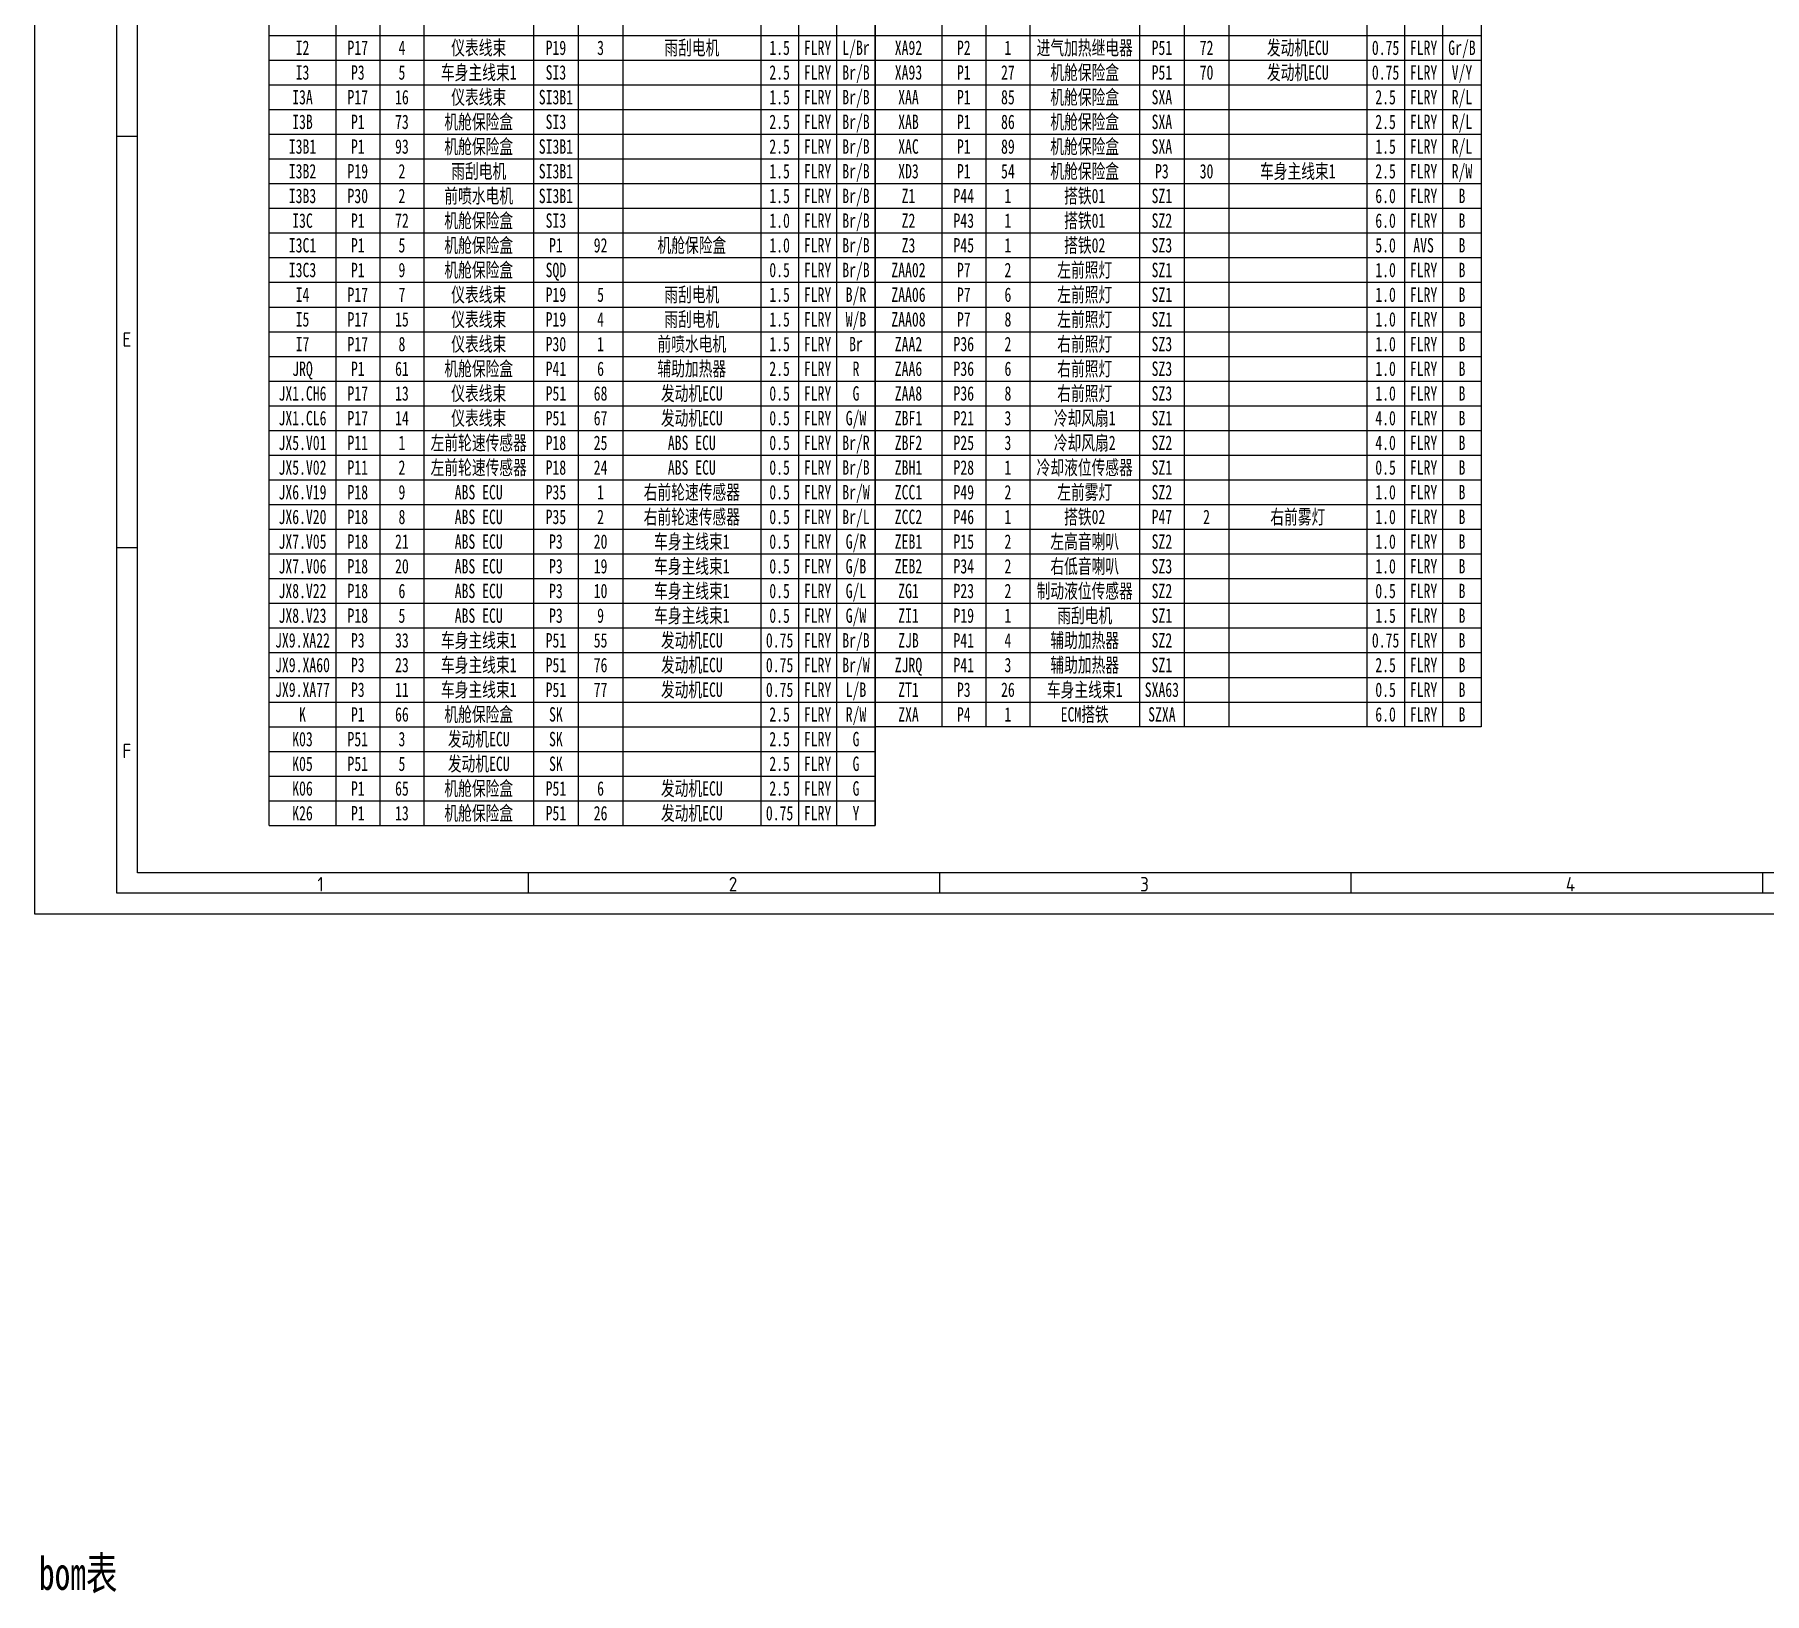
# Model space of a CAD drawing. Header units: millimetres. Extents: x -2653 to 6698, y -4403 to -42.
# Drawn here: x 1068.9 to 1489.4, y -1096.4 to -717.6 of the extents above; entities that cross this region are included whole.
import ezdxf
from ezdxf.enums import TextEntityAlignment as Align

# ---------------------------------------------------------------- set-up
doc = ezdxf.new("R2010")
doc.units = ezdxf.units.MM
doc.header["$MEASUREMENT"] = 0
for name, color, linetype in [('4', 4, 'Continuous'), ('文字', 3, 'Continuous'), ('轮廓线', 7, 'Continuous')]:
    doc.layers.add(name, color=color, linetype=linetype)
doc.styles.add('GBHZ', font='gbenor.shx', dxfattribs={"bigfont": 'gbcbig.shx'})
doc.styles.add('灯泡', font='', dxfattribs={"width": 0.7})
doc.styles.add('辽宁天海', font='', dxfattribs={"width": 0.7})
doc.styles.get('灯泡').set_extended_font_data('NSimSun')
doc.styles.get('辽宁天海').set_extended_font_data('NSimSun')

# ---------------------------------------------------------------- blocks, each defined once
blk = doc.blocks.new('A1')
at = {"color": 0}
for p, q in [((1286.85, 692.76), (1291.85, 692.76)), ((1286.85, 592.76), (1291.85, 592.76)), ((1386.85, 513.76), (1386.85, 508.76)), ((1486.85, 513.76), (1486.85, 508.76)), ((1486.85, 513.76), (1486.85, 508.76)), ((1586.85, 513.76), (1586.85, 508.76)), ((1686.85, 513.76), (1686.85, 508.76))]:
    blk.add_line(p, q, dxfattribs=at)
for points in [[(1266.85, 503.76), (2107.85, 503.76), (2107.85, 1097.76), (1266.85, 1097.76)], [(2102.85, 508.76), (1286.85, 508.76), (1286.85, 1092.76), (2102.85, 1092.76)]]:
    blk.add_lwpolyline(points, close=True, dxfattribs=at)
at = {"layer": '4', "color": 0}
blk.add_lwpolyline([(2097.85, 513.76), (1291.85, 513.76), (1291.85, 1087.76), (2097.85, 1087.76)], close=True, dxfattribs=at)
at = {"color": 0, "style": 'GBHZ'}
for s, p in [('E', (1288.21, 641.58)), ('F', (1288.21, 541.58)), ('1', (1335.61, 509.21)), ('2', (1435.61, 509.21)), ('3', (1535.61, 509.21)), ('4', (1639.08, 509.21))]:
    blk.add_text(s, height=3.5, dxfattribs=at).set_placement(p)
at = {"style": '灯泡', "flags": 12}
blk.add_attdef('线束型号', text='', height=4, dxfattribs=at).set_placement((2065.35, 548.76), align=Align.MIDDLE_CENTER)
at = {"style": '灯泡', "width": 0.9, "flags": 12}
for tag, height, p in [('线束名称', 5, (2000.35, 543.76)), ('适用车型', 3, (2075.35, 541.26)), ('方案号', 3, (2075.35, 536.26)), ('图纸日期', 3, (2075.35, 531.26)), ('公司名', 5, (1995.35, 523.76)), ('通知书', 3, (2075.35, 526.26)), ('识别号', 3, (2075.35, 521.26)), ('图幅', 3, (2056.6, 516.26)), ('质量', 3, (2089.1, 516.26))]:
    blk.add_attdef(tag, text='', height=height, dxfattribs=at).set_placement(p, align=Align.MIDDLE_CENTER)

msp = doc.modelspace()

# ---------------------------------------------------------------- linework, layer by layer
at = {"layer": '轮廓线', "color": 7, "lineweight": 25}
for p, q in [((1125.96, -909.8), (1125.96, -363.8)), ((1142.1, -363.8), (1142.1, -909.8)), ((1152.85, -363.8), (1152.85, -909.8)), ((1163.55, -363.8), (1163.55, -909.8)), ((1190.19, -363.8), (1190.19, -909.8)), ((1201.07, -363.8), (1201.07, -909.8)), ((1211.92, -363.8), (1211.92, -909.8)), ((1245.42, -363.8), (1245.42, -909.8)), ((1254.59, -363.8), (1254.59, -909.8)), ((1263.88, -363.8), (1263.88, -909.8)), ((1273.27, -363.8), (1273.27, -909.8)), ((1273.27, -909.8), (1273.27, -363.8)), ((1289.41, -363.8), (1289.41, -885.8)), ((1300.16, -363.8), (1300.16, -885.8)), ((1310.86, -363.8), (1310.86, -885.8)), ((1337.5, -363.8), (1337.5, -885.8)), ((1348.38, -363.8), (1348.38, -885.8)), ((1359.22, -363.8), (1359.22, -885.8)), ((1392.73, -363.8), (1392.73, -885.8)), ((1401.9, -363.8), (1401.9, -885.8)), ((1411.19, -363.8), (1411.19, -885.8)), ((1420.58, -363.8), (1420.58, -885.8)), ((1125.96, -717.8), (1273.27, -717.8)), ((1273.27, -717.8), (1420.58, -717.8)), ((1125.96, -723.8), (1273.27, -723.8)), ((1273.27, -723.8), (1420.58, -723.8)), ((1125.96, -729.8), (1273.27, -729.8)), ((1273.27, -729.8), (1420.58, -729.8)), ((1125.96, -735.8), (1273.27, -735.8)), ((1273.27, -735.8), (1420.58, -735.8)), ((1125.96, -741.8), (1273.27, -741.8)), ((1273.27, -741.8), (1420.58, -741.8)), ((1125.96, -747.8), (1273.27, -747.8)), ((1273.27, -747.8), (1420.58, -747.8)), ((1125.96, -753.8), (1273.27, -753.8)), ((1273.27, -753.8), (1420.58, -753.8)), ((1125.96, -759.8), (1273.27, -759.8)), ((1273.27, -759.8), (1420.58, -759.8)), ((1125.96, -765.8), (1273.27, -765.8)), ((1273.27, -765.8), (1420.58, -765.8)), ((1125.96, -771.8), (1273.27, -771.8)), ((1273.27, -771.8), (1420.58, -771.8)), ((1125.96, -777.8), (1273.27, -777.8)), ((1273.27, -777.8), (1420.58, -777.8)), ((1125.96, -783.8), (1273.27, -783.8)), ((1273.27, -783.8), (1420.58, -783.8)), ((1125.96, -789.8), (1273.27, -789.8)), ((1273.27, -789.8), (1420.58, -789.8)), ((1125.96, -795.8), (1273.27, -795.8)), ((1273.27, -795.8), (1420.58, -795.8)), ((1125.96, -801.8), (1273.27, -801.8)), ((1273.27, -801.8), (1420.58, -801.8)), ((1125.96, -807.8), (1273.27, -807.8)), ((1273.27, -807.8), (1420.58, -807.8)), ((1125.96, -813.8), (1273.27, -813.8)), ((1273.27, -813.8), (1420.58, -813.8)), ((1125.96, -819.8), (1273.27, -819.8)), ((1273.27, -819.8), (1420.58, -819.8)), ((1125.96, -825.8), (1273.27, -825.8)), ((1273.27, -825.8), (1420.58, -825.8)), ((1125.96, -831.8), (1273.27, -831.8)), ((1273.27, -831.8), (1420.58, -831.8)), ((1125.96, -837.8), (1273.27, -837.8)), ((1273.27, -837.8), (1420.58, -837.8)), ((1125.96, -843.8), (1273.27, -843.8)), ((1273.27, -843.8), (1420.58, -843.8)), ((1125.96, -849.8), (1273.27, -849.8)), ((1273.27, -849.8), (1420.58, -849.8)), ((1125.96, -855.8), (1273.27, -855.8)), ((1273.27, -855.8), (1420.58, -855.8)), ((1125.96, -861.8), (1273.27, -861.8)), ((1273.27, -861.8), (1420.58, -861.8)), ((1125.96, -867.8), (1273.27, -867.8)), ((1273.27, -867.8), (1420.58, -867.8)), ((1125.96, -873.8), (1273.27, -873.8)), ((1273.27, -873.8), (1420.58, -873.8)), ((1125.96, -879.8), (1273.27, -879.8)), ((1273.27, -879.8), (1420.58, -879.8)), ((1125.96, -885.8), (1273.27, -885.8)), ((1420.58, -885.8), (1273.27, -885.8)), ((1125.96, -891.8), (1273.27, -891.8)), ((1125.96, -897.8), (1273.27, -897.8)), ((1125.96, -903.8), (1273.27, -903.8)), ((1125.96, -909.8), (1273.27, -909.8))]:
    msp.add_line(p, q, dxfattribs=at)

# ---------------------------------------------------------------- block references
msp.add_blockref('A1', (-197.94, -1435.03))

# ---------------------------------------------------------------- texts
at = {"layer": '文字', "lineweight": 25, "style": '灯泡', "width": 0.7}
for s, p in [('I2', (1134.03, -720.8)), ('P17', (1147.47, -720.8)), ('仪表线束', (1176.87, -720.8)), ('P19', (1195.63, -720.8)), ('雨刮电机', (1228.67, -720.8)), ('FLRY', (1259.24, -720.8)), ('L/Br', (1268.58, -720.8)), ('XA92', (1281.34, -720.8)), ('P2', (1294.78, -720.8)), ('进气加热继电器', (1324.18, -720.8)), ('P51', (1342.94, -720.8)), ('发动机ECU', (1375.98, -720.8)), ('FLRY', (1406.55, -720.8)), ('Gr/B', (1415.89, -720.8)), ('4', (1158.2, -720.8)), ('3', (1206.49, -720.8)), ('1.5', (1250.01, -720.8)), ('1', (1305.51, -720.8)), ('72', (1353.8, -720.8)), ('0.75', (1397.32, -720.8)), ('I3', (1134.03, -726.8)), ('P3', (1147.47, -726.8)), ('5', (1158.2, -726.8)), ('车身主线束1', (1176.87, -726.8)), ('SI3', (1195.63, -726.8)), ('2.5', (1250.01, -726.8)), ('FLRY', (1259.24, -726.8)), ('Br/B', (1268.58, -726.8)), ('XA93', (1281.34, -726.8)), ('P1', (1294.78, -726.8)), ('27', (1305.51, -726.8)), ('机舱保险盒', (1324.18, -726.8)), ('P51', (1342.94, -726.8)), ('70', (1353.8, -726.8)), ('发动机ECU', (1375.98, -726.8)), ('0.75', (1397.32, -726.8)), ('FLRY', (1406.55, -726.8)), ('V/Y', (1415.89, -726.8)), ('I3A', (1134.03, -732.8)), ('P17', (1147.47, -732.8)), ('16', (1158.2, -732.8)), ('仪表线束', (1176.87, -732.8)), ('SI3B1', (1195.63, -732.8)), ('1.5', (1250.01, -732.8)), ('FLRY', (1259.24, -732.8)), ('Br/B', (1268.58, -732.8)), ('XAA', (1281.34, -732.8)), ('P1', (1294.78, -732.8)), ('85', (1305.51, -732.8)), ('机舱保险盒', (1324.18, -732.8)), ('SXA', (1342.94, -732.8)), ('2.5', (1397.32, -732.8)), ('FLRY', (1406.55, -732.8)), ('R/L', (1415.89, -732.8)), ('I3B', (1134.03, -738.8)), ('P1', (1147.47, -738.8)), ('73', (1158.2, -738.8)), ('机舱保险盒', (1176.87, -738.8)), ('SI3', (1195.63, -738.8)), ('2.5', (1250.01, -738.8)), ('FLRY', (1259.24, -738.8)), ('Br/B', (1268.58, -738.8)), ('XAB', (1281.34, -738.8)), ('P1', (1294.78, -738.8)), ('86', (1305.51, -738.8)), ('机舱保险盒', (1324.18, -738.8)), ('SXA', (1342.94, -738.8)), ('2.5', (1397.32, -738.8)), ('FLRY', (1406.55, -738.8)), ('R/L', (1415.89, -738.8)), ('I3B1', (1134.03, -744.8)), ('P1', (1147.47, -744.8)), ('93', (1158.2, -744.8)), ('机舱保险盒', (1176.87, -744.8)), ('SI3B1', (1195.63, -744.8)), ('2.5', (1250.01, -744.8)), ('FLRY', (1259.24, -744.8)), ('Br/B', (1268.58, -744.8)), ('XAC', (1281.34, -744.8)), ('P1', (1294.78, -744.8)), ('89', (1305.51, -744.8)), ('机舱保险盒', (1324.18, -744.8)), ('SXA', (1342.94, -744.8)), ('1.5', (1397.32, -744.8)), ('FLRY', (1406.55, -744.8)), ('R/L', (1415.89, -744.8)), ('I3B2', (1134.03, -750.8)), ('P19', (1147.47, -750.8)), ('2', (1158.2, -750.8)), ('雨刮电机', (1176.87, -750.8)), ('SI3B1', (1195.63, -750.8)), ('1.5', (1250.01, -750.8)), ('FLRY', (1259.24, -750.8)), ('Br/B', (1268.58, -750.8)), ('XD3', (1281.34, -750.8)), ('P1', (1294.78, -750.8)), ('54', (1305.51, -750.8)), ('机舱保险盒', (1324.18, -750.8)), ('P3', (1342.94, -750.8)), ('30', (1353.8, -750.8)), ('车身主线束1', (1375.98, -750.8)), ('2.5', (1397.32, -750.8)), ('FLRY', (1406.55, -750.8)), ('R/W', (1415.89, -750.8)), ('I3B3', (1134.03, -756.8)), ('P30', (1147.47, -756.8)), ('2', (1158.2, -756.8)), ('前喷水电机', (1176.87, -756.8)), ('SI3B1', (1195.63, -756.8)), ('1.5', (1250.01, -756.8)), ('FLRY', (1259.24, -756.8)), ('Br/B', (1268.58, -756.8)), ('Z1', (1281.34, -756.8)), ('P44', (1294.78, -756.8)), ('1', (1305.51, -756.8)), ('搭铁01', (1324.18, -756.8)), ('SZ1', (1342.94, -756.8)), ('6.0', (1397.32, -756.8)), ('FLRY', (1406.55, -756.8)), ('B', (1415.89, -756.8)), ('I3C', (1134.03, -762.8)), ('P1', (1147.47, -762.8)), ('72', (1158.2, -762.8)), ('机舱保险盒', (1176.87, -762.8)), ('SI3', (1195.63, -762.8)), ('1.0', (1250.01, -762.8)), ('FLRY', (1259.24, -762.8)), ('Br/B', (1268.58, -762.8)), ('Z2', (1281.34, -762.8)), ('P43', (1294.78, -762.8)), ('搭铁01', (1324.18, -762.8)), ('SZ2', (1342.94, -762.8)), ('6.0', (1397.32, -762.8)), ('FLRY', (1406.55, -762.8)), ('B', (1415.89, -762.8)), ('1', (1305.51, -762.8)), ('I3C1', (1134.03, -768.8)), ('P1', (1147.47, -768.8)), ('5', (1158.2, -768.8)), ('机舱保险盒', (1176.87, -768.8)), ('P1', (1195.63, -768.8)), ('92', (1206.49, -768.8)), ('机舱保险盒', (1228.67, -768.8)), ('1.0', (1250.01, -768.8)), ('FLRY', (1259.24, -768.8)), ('Br/B', (1268.58, -768.8)), ('Z3', (1281.34, -768.8)), ('P45', (1294.78, -768.8)), ('1', (1305.51, -768.8)), ('搭铁02', (1324.18, -768.8)), ('SZ3', (1342.94, -768.8)), ('5.0', (1397.32, -768.8)), ('AVS', (1406.55, -768.8)), ('B', (1415.89, -768.8)), ('I3C3', (1134.03, -774.8)), ('P1', (1147.47, -774.8)), ('9', (1158.2, -774.8)), ('机舱保险盒', (1176.87, -774.8)), ('SQD', (1195.63, -774.8)), ('0.5', (1250.01, -774.8)), ('FLRY', (1259.24, -774.8)), ('Br/B', (1268.58, -774.8)), ('ZAA02', (1281.34, -774.8)), ('P7', (1294.78, -774.8)), ('2', (1305.51, -774.8)), ('左前照灯', (1324.18, -774.8)), ('SZ1', (1342.94, -774.8)), ('1.0', (1397.32, -774.8)), ('FLRY', (1406.55, -774.8)), ('B', (1415.89, -774.8)), ('I4', (1134.03, -780.8)), ('P17', (1147.47, -780.8)), ('7', (1158.2, -780.8)), ('仪表线束', (1176.87, -780.8)), ('P19', (1195.63, -780.8)), ('5', (1206.49, -780.8)), ('雨刮电机', (1228.67, -780.8)), ('1.5', (1250.01, -780.8)), ('FLRY', (1259.24, -780.8)), ('B/R', (1268.58, -780.8)), ('ZAA06', (1281.34, -780.8)), ('P7', (1294.78, -780.8)), ('6', (1305.51, -780.8)), ('左前照灯', (1324.18, -780.8)), ('SZ1', (1342.94, -780.8)), ('1.0', (1397.32, -780.8)), ('FLRY', (1406.55, -780.8)), ('B', (1415.89, -780.8)), ('I5', (1134.03, -786.8)), ('P17', (1147.47, -786.8)), ('15', (1158.2, -786.8)), ('仪表线束', (1176.87, -786.8)), ('P19', (1195.63, -786.8)), ('4', (1206.49, -786.8)), ('雨刮电机', (1228.67, -786.8)), ('1.5', (1250.01, -786.8)), ('FLRY', (1259.24, -786.8)), ('W/B', (1268.58, -786.8)), ('ZAA08', (1281.34, -786.8)), ('P7', (1294.78, -786.8)), ('8', (1305.51, -786.8)), ('左前照灯', (1324.18, -786.8)), ('SZ1', (1342.94, -786.8)), ('1.0', (1397.32, -786.8)), ('FLRY', (1406.55, -786.8)), ('B', (1415.89, -786.8)), ('仪表线束', (1176.87, -792.8)), ('前喷水电机', (1228.67, -792.8)), ('右前照灯', (1324.18, -792.8)), ('I7', (1134.03, -792.8)), ('P17', (1147.47, -792.8)), ('8', (1158.2, -792.8)), ('P30', (1195.63, -792.8)), ('1', (1206.49, -792.8)), ('1.5', (1250.01, -792.8)), ('FLRY', (1259.24, -792.8)), ('Br', (1268.58, -792.8)), ('ZAA2', (1281.34, -792.8)), ('P36', (1294.78, -792.8)), ('2', (1305.51, -792.8)), ('SZ3', (1342.94, -792.8)), ('1.0', (1397.32, -792.8)), ('FLRY', (1406.55, -792.8)), ('B', (1415.89, -792.8)), ('JRQ', (1134.03, -798.8)), ('P1', (1147.47, -798.8)), ('61', (1158.2, -798.8)), ('机舱保险盒', (1176.87, -798.8)), ('P41', (1195.63, -798.8)), ('6', (1206.49, -798.8)), ('辅助加热器', (1228.67, -798.8)), ('2.5', (1250.01, -798.8)), ('FLRY', (1259.24, -798.8)), ('R', (1268.58, -798.8)), ('ZAA6', (1281.34, -798.8)), ('P36', (1294.78, -798.8)), ('6', (1305.51, -798.8)), ('右前照灯', (1324.18, -798.8)), ('SZ3', (1342.94, -798.8)), ('1.0', (1397.32, -798.8)), ('FLRY', (1406.55, -798.8)), ('B', (1415.89, -798.8)), ('JX1.CH6', (1134.03, -804.8)), ('P17', (1147.47, -804.8)), ('13', (1158.2, -804.8)), ('仪表线束', (1176.87, -804.8)), ('P51', (1195.63, -804.8)), ('68', (1206.49, -804.8)), ('发动机ECU', (1228.67, -804.8)), ('0.5', (1250.01, -804.8)), ('FLRY', (1259.24, -804.8)), ('G', (1268.58, -804.8)), ('ZAA8', (1281.34, -804.8)), ('P36', (1294.78, -804.8)), ('8', (1305.51, -804.8)), ('右前照灯', (1324.18, -804.8)), ('SZ3', (1342.94, -804.8)), ('1.0', (1397.32, -804.8)), ('FLRY', (1406.55, -804.8)), ('B', (1415.89, -804.8)), ('JX1.CL6', (1134.03, -810.8)), ('P17', (1147.47, -810.8)), ('14', (1158.2, -810.8)), ('仪表线束', (1176.87, -810.8)), ('P51', (1195.63, -810.8)), ('67', (1206.49, -810.8)), ('发动机ECU', (1228.67, -810.8)), ('0.5', (1250.01, -810.8)), ('FLRY', (1259.24, -810.8)), ('G/W', (1268.58, -810.8)), ('ZBF1', (1281.34, -810.8)), ('P21', (1294.78, -810.8)), ('3', (1305.51, -810.8)), ('冷却风扇1', (1324.18, -810.8)), ('SZ1', (1342.94, -810.8)), ('4.0', (1397.32, -810.8)), ('FLRY', (1406.55, -810.8)), ('B', (1415.89, -810.8)), ('JX5.V01', (1134.03, -816.8)), ('P11', (1147.47, -816.8)), ('1', (1158.2, -816.8)), ('左前轮速传感器', (1176.87, -816.8)), ('P18', (1195.63, -816.8)), ('25', (1206.49, -816.8)), ('ABS ECU', (1228.67, -816.8)), ('0.5', (1250.01, -816.8)), ('FLRY', (1259.24, -816.8)), ('Br/R', (1268.58, -816.8)), ('ZBF2', (1281.34, -816.8)), ('P25', (1294.78, -816.8)), ('3', (1305.51, -816.8)), ('冷却风扇2', (1324.18, -816.8)), ('SZ2', (1342.94, -816.8)), ('4.0', (1397.32, -816.8)), ('FLRY', (1406.55, -816.8)), ('B', (1415.89, -816.8)), ('JX5.V02', (1134.03, -822.8)), ('P11', (1147.47, -822.8)), ('2', (1158.2, -822.8)), ('左前轮速传感器', (1176.87, -822.8)), ('P18', (1195.63, -822.8)), ('24', (1206.49, -822.8)), ('ABS ECU', (1228.67, -822.8)), ('0.5', (1250.01, -822.8)), ('FLRY', (1259.24, -822.8)), ('Br/B', (1268.58, -822.8)), ('ZBH1', (1281.34, -822.8)), ('P28', (1294.78, -822.8)), ('1', (1305.51, -822.8)), ('冷却液位传感器', (1324.18, -822.8)), ('SZ1', (1342.94, -822.8)), ('0.5', (1397.32, -822.8)), ('FLRY', (1406.55, -822.8)), ('B', (1415.89, -822.8)), ('JX6.V19', (1134.03, -828.8)), ('P18', (1147.47, -828.8)), ('9', (1158.2, -828.8)), ('ABS ECU', (1176.87, -828.8)), ('P35', (1195.63, -828.8)), ('1', (1206.49, -828.8)), ('右前轮速传感器', (1228.67, -828.8)), ('0.5', (1250.01, -828.8)), ('FLRY', (1259.24, -828.8)), ('Br/W', (1268.58, -828.8)), ('ZCC1', (1281.34, -828.8)), ('P49', (1294.78, -828.8)), ('2', (1305.51, -828.8)), ('左前雾灯', (1324.18, -828.8)), ('SZ2', (1342.94, -828.8)), ('1.0', (1397.32, -828.8)), ('FLRY', (1406.55, -828.8)), ('B', (1415.89, -828.8)), ('右前轮速传感器', (1228.67, -834.8)), ('搭铁02', (1324.18, -834.8)), ('右前雾灯', (1375.98, -834.8)), ('JX6.V20', (1134.03, -834.8)), ('P18', (1147.47, -834.8)), ('8', (1158.2, -834.8)), ('ABS ECU', (1176.87, -834.8)), ('P35', (1195.63, -834.8)), ('2', (1206.49, -834.8)), ('0.5', (1250.01, -834.8)), ('FLRY', (1259.24, -834.8)), ('Br/L', (1268.58, -834.8)), ('ZCC2', (1281.34, -834.8)), ('P46', (1294.78, -834.8)), ('1', (1305.51, -834.8)), ('P47', (1342.94, -834.8)), ('2', (1353.8, -834.8)), ('1.0', (1397.32, -834.8)), ('FLRY', (1406.55, -834.8)), ('B', (1415.89, -834.8)), ('JX7.V05', (1134.03, -840.8)), ('P18', (1147.47, -840.8)), ('21', (1158.2, -840.8)), ('ABS ECU', (1176.87, -840.8)), ('P3', (1195.63, -840.8)), ('20', (1206.49, -840.8)), ('车身主线束1', (1228.67, -840.8)), ('0.5', (1250.01, -840.8)), ('FLRY', (1259.24, -840.8)), ('G/R', (1268.58, -840.8)), ('ZEB1', (1281.34, -840.8)), ('P15', (1294.78, -840.8)), ('2', (1305.51, -840.8)), ('左高音喇叭', (1324.18, -840.8)), ('SZ2', (1342.94, -840.8)), ('1.0', (1397.32, -840.8)), ('FLRY', (1406.55, -840.8)), ('B', (1415.89, -840.8)), ('JX7.V06', (1134.03, -846.8)), ('P18', (1147.47, -846.8)), ('20', (1158.2, -846.8)), ('ABS ECU', (1176.87, -846.8)), ('P3', (1195.63, -846.8)), ('19', (1206.49, -846.8)), ('车身主线束1', (1228.67, -846.8)), ('0.5', (1250.01, -846.8)), ('FLRY', (1259.24, -846.8)), ('G/B', (1268.58, -846.8)), ('ZEB2', (1281.34, -846.8)), ('P34', (1294.78, -846.8)), ('2', (1305.51, -846.8)), ('右低音喇叭', (1324.18, -846.8)), ('SZ3', (1342.94, -846.8)), ('1.0', (1397.32, -846.8)), ('FLRY', (1406.55, -846.8)), ('B', (1415.89, -846.8)), ('JX8.V22', (1134.03, -852.8)), ('P18', (1147.47, -852.8)), ('6', (1158.2, -852.8)), ('ABS ECU', (1176.87, -852.8)), ('P3', (1195.63, -852.8)), ('10', (1206.49, -852.8)), ('车身主线束1', (1228.67, -852.8)), ('0.5', (1250.01, -852.8)), ('FLRY', (1259.24, -852.8)), ('G/L', (1268.58, -852.8)), ('ZG1', (1281.34, -852.8)), ('P23', (1294.78, -852.8)), ('2', (1305.51, -852.8)), ('制动液位传感器', (1324.18, -852.8)), ('SZ2', (1342.94, -852.8)), ('0.5', (1397.32, -852.8)), ('FLRY', (1406.55, -852.8)), ('B', (1415.89, -852.8)), ('JX8.V23', (1134.03, -858.8)), ('P18', (1147.47, -858.8)), ('5', (1158.2, -858.8)), ('ABS ECU', (1176.87, -858.8)), ('P3', (1195.63, -858.8)), ('9', (1206.49, -858.8)), ('车身主线束1', (1228.67, -858.8)), ('0.5', (1250.01, -858.8)), ('FLRY', (1259.24, -858.8)), ('G/W', (1268.58, -858.8)), ('ZI1', (1281.34, -858.8)), ('P19', (1294.78, -858.8)), ('1', (1305.51, -858.8)), ('雨刮电机', (1324.18, -858.8)), ('SZ1', (1342.94, -858.8)), ('1.5', (1397.32, -858.8)), ('FLRY', (1406.55, -858.8)), ('B', (1415.89, -858.8)), ('JX9.XA22', (1134.03, -864.8)), ('P3', (1147.47, -864.8)), ('33', (1158.2, -864.8)), ('车身主线束1', (1176.87, -864.8)), ('P51', (1195.63, -864.8)), ('55', (1206.49, -864.8)), ('发动机ECU', (1228.67, -864.8)), ('0.75', (1250.01, -864.8)), ('FLRY', (1259.24, -864.8)), ('Br/B', (1268.58, -864.8)), ('ZJB', (1281.34, -864.8)), ('P41', (1294.78, -864.8)), ('4', (1305.51, -864.8)), ('辅助加热器', (1324.18, -864.8)), ('SZ2', (1342.94, -864.8)), ('0.75', (1397.32, -864.8)), ('FLRY', (1406.55, -864.8)), ('B', (1415.89, -864.8)), ('JX9.XA60', (1134.03, -870.8)), ('P3', (1147.47, -870.8)), ('23', (1158.2, -870.8)), ('车身主线束1', (1176.87, -870.8)), ('P51', (1195.63, -870.8)), ('76', (1206.49, -870.8)), ('发动机ECU', (1228.67, -870.8)), ('0.75', (1250.01, -870.8)), ('FLRY', (1259.24, -870.8)), ('Br/W', (1268.58, -870.8)), ('ZJRQ', (1281.34, -870.8)), ('P41', (1294.78, -870.8)), ('3', (1305.51, -870.8)), ('辅助加热器', (1324.18, -870.8)), ('SZ1', (1342.94, -870.8)), ('2.5', (1397.32, -870.8)), ('FLRY', (1406.55, -870.8)), ('B', (1415.89, -870.8)), ('车身主线束1', (1176.87, -876.8)), ('发动机ECU', (1228.67, -876.8)), ('车身主线束1', (1324.18, -876.8)), ('JX9.XA77', (1134.03, -876.8)), ('P3', (1147.47, -876.8)), ('11', (1158.2, -876.8)), ('P51', (1195.63, -876.8)), ('77', (1206.49, -876.8)), ('0.75', (1250.01, -876.8)), ('FLRY', (1259.24, -876.8)), ('L/B', (1268.58, -876.8)), ('ZT1', (1281.34, -876.8)), ('P3', (1294.78, -876.8)), ('26', (1305.51, -876.8)), ('SXA63', (1342.94, -876.8)), ('0.5', (1397.32, -876.8)), ('FLRY', (1406.55, -876.8)), ('B', (1415.89, -876.8)), ('K', (1134.03, -882.8)), ('P1', (1147.47, -882.8)), ('66', (1158.2, -882.8)), ('机舱保险盒', (1176.87, -882.8)), ('SK', (1195.63, -882.8)), ('2.5', (1250.01, -882.8)), ('FLRY', (1259.24, -882.8)), ('R/W', (1268.58, -882.8)), ('ZXA', (1281.34, -882.8)), ('P4', (1294.78, -882.8)), ('1', (1305.51, -882.8)), ('ECM搭铁', (1324.18, -882.8)), ('SZXA', (1342.94, -882.8)), ('6.0', (1397.32, -882.8)), ('FLRY', (1406.55, -882.8)), ('B', (1415.89, -882.8)), ('K03', (1134.03, -888.8)), ('P51', (1147.47, -888.8)), ('3', (1158.2, -888.8)), ('发动机ECU', (1176.87, -888.8)), ('SK', (1195.63, -888.8)), ('2.5', (1250.01, -888.8)), ('FLRY', (1259.24, -888.8)), ('G', (1268.58, -888.8)), ('K05', (1134.03, -894.8)), ('P51', (1147.47, -894.8)), ('5', (1158.2, -894.8)), ('发动机ECU', (1176.87, -894.8)), ('SK', (1195.63, -894.8)), ('2.5', (1250.01, -894.8)), ('FLRY', (1259.24, -894.8)), ('G', (1268.58, -894.8)), ('K06', (1134.03, -900.8)), ('P1', (1147.47, -900.8)), ('65', (1158.2, -900.8)), ('机舱保险盒', (1176.87, -900.8)), ('P51', (1195.63, -900.8)), ('6', (1206.49, -900.8)), ('发动机ECU', (1228.67, -900.8)), ('2.5', (1250.01, -900.8)), ('FLRY', (1259.24, -900.8)), ('G', (1268.58, -900.8)), ('K26', (1134.03, -906.8)), ('P1', (1147.47, -906.8)), ('13', (1158.2, -906.8)), ('机舱保险盒', (1176.87, -906.8)), ('P51', (1195.63, -906.8)), ('26', (1206.49, -906.8)), ('发动机ECU', (1228.67, -906.8)), ('0.75', (1250.01, -906.8)), ('FLRY', (1259.24, -906.8)), ('Y', (1268.58, -906.8))]:
    msp.add_text(s, height=3.5, dxfattribs=at).set_placement(p, align=Align.MIDDLE_CENTER)
at = {"layer": '文字', "color": 3, "lineweight": 0, "style": '辽宁天海', "width": 0.7}
msp.add_text('bom表', height=8, dxfattribs=at).set_placement((1069.97, -1091.55), align=Align.MIDDLE_LEFT)

doc.saveas('drawing.dxf')
